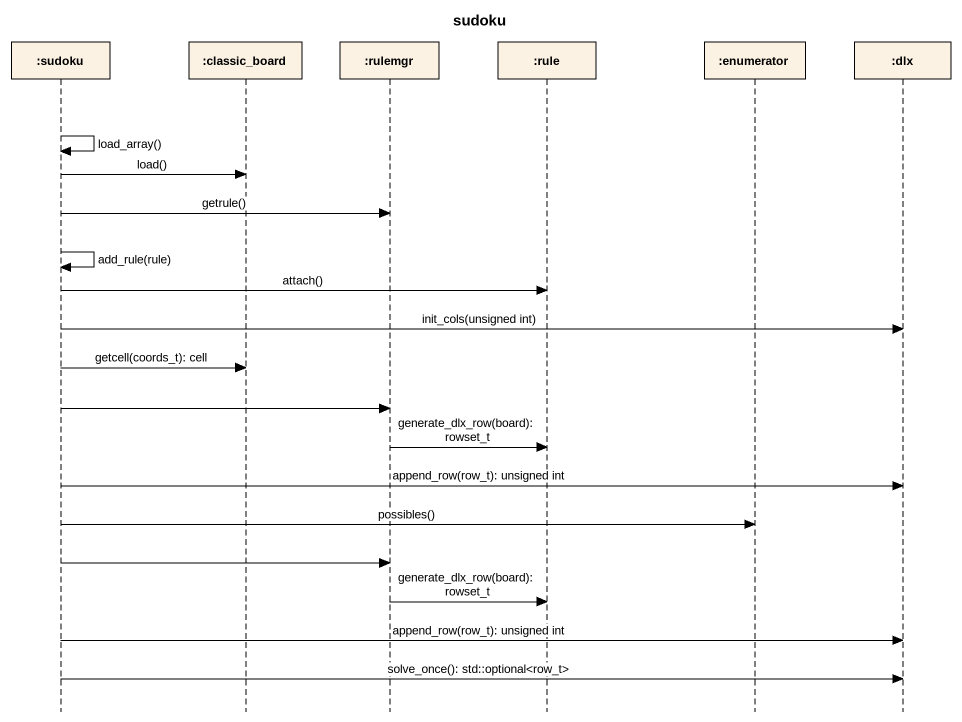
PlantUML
@startuml
title sudoku
hide footbox
participant ":sudoku" as sudoku
participant ":classic_board" as classic_board
participant ":rulemgr" as rulemgr
participant ":rule" as rule
participant ":enumerator" as enumerator
participant ":dlx" as dlx

sudoku -> sudoku : load_array()
sudoku -> classic_board : load()
sudoku -> rulemgr : getrule()
sudoku -> sudoku : add_rule(rule)
sudoku -> rule : attach()
sudoku -> dlx : init_cols(unsigned int)
sudoku -> classic_board : getcell(coords_t): cell
sudoku -> rulemgr
rulemgr -> rule : generate_dlx_row(board): rowset_t
sudoku -> dlx : append_row(row_t): unsigned int
sudoku -> enumerator : possibles()
sudoku -> rulemgr
rulemgr -> rule : generate_dlx_row(board): rowset_t
sudoku -> dlx : append_row(row_t): unsigned int
sudoku -> dlx : solve_once(): std::optional<row_t>
@enduml
